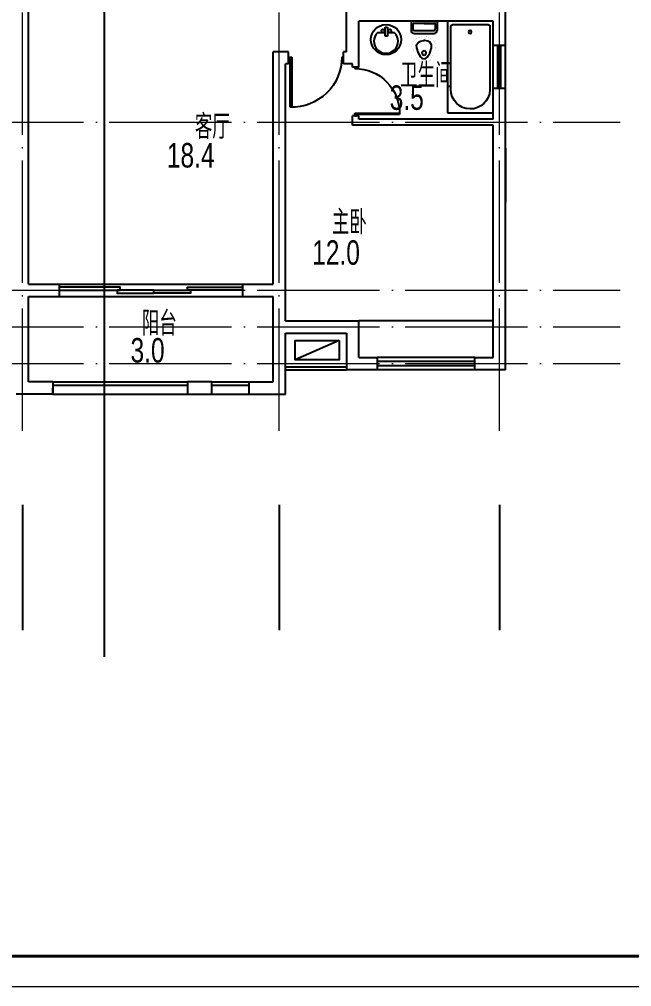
# Model space of a CAD drawing. Extents: x 1332633 to 1595679, y 264824 to 640777.
# Drawn here: x 1383282 to 1393294, y 611077 to 626896 of the extents above; entities that cross this region are included whole.
import ezdxf
from ezdxf.enums import TextEntityAlignment as Align

# ---------------------------------------------------------------- set-up
doc = ezdxf.new("R2010")
doc.units = 0
doc.header["$LTSCALE"] = 1000
doc.header["$MEASUREMENT"] = 0
doc.linetypes.add('DOTE', pattern=[2.42, 2, -0.2, 0.02, -0.2])
doc.layers.get('0').update_dxf_attribs({"linetype": 'CONTINUOUS'})
doc.layers.add('_公共_图框', color=4, linetype='CONTINUOUS', lineweight=5)
doc.layers.add('DOTE', color=1, linetype='DOTE', lineweight=13)
for name, color, linetype in [('A-Balcony(建筑阳台)', 32, 'CONTINUOUS'), ('A-Fur1(建筑厨卫洁具)', 136, 'CONTINUOUS'), ('A-Ground(室外构件)', 31, 'CONTINUOUS'), ('A-Hz1(房间名称)', 4, 'CONTINUOUS'), ('A-Hz3(房间面积)', 2, 'CONTINUOUS'), ('A-Wall(建筑墙)', 255, 'CONTINUOUS'), ('A-WALL_建筑墙_', 255, 'CONTINUOUS'), ('A-WINDOW(建筑门窗)', 4, 'CONTINUOUS'), ('AXIS', 3, 'CONTINUOUS'), ('DIM_SYMB', 3, 'CONTINUOUS')]:
    doc.layers.add(name, color=color, linetype=linetype)
doc.styles.add('DIM_FONT', font='txt', dxfattribs={"width": 0.8})
doc.styles.get("Standard").update_dxf_attribs({"font": 'GBENOR', "bigfont": 'GBCBIG'})
doc.styles.add('SUNYAT1', font='3yromans.shx', dxfattribs={"width": 0.75, "bigfont": '3yhztxt.shx'})
doc.styles.add('图框文字', font='SIMKAI.TTF')

# ---------------------------------------------------------------- blocks, each defined once
blk = doc.blocks.new('vvxv')
at = {"layer": '_公共_图框'}
blk.add_lwpolyline([(-63000, 0), (0, 0), (0, 29700), (-63000, 29700)], close=True, dxfattribs=at)
at = {"layer": '_公共_图框', "const_width": 50}
blk.add_lwpolyline([(-61750, 500), (-500, 500), (-500, 29200), (-61750, 29200)], close=True, dxfattribs=at)
at = {"layer": '_公共_图框', "style": '图框文字'}
for tag, height, p in [('建设单位', 250, (-2500, 19150)), ('合作单位', 250, (-2527, 16842)), ('项目名称', 250, (-2500, 15150)), ('项目编号', 250, (-2500, 13150)), ('建筑', 175, (-1300, 2800)), ('方案深化', 175, (-1300, 2450)), ('1:100', 175, (-1300, 2100)), ('20090705', 175, (-1300, 1750)), ('图号', 175, (-1300, 1225))]:
    blk.add_attdef(tag, text='', height=height, dxfattribs=at).set_placement(p, align=Align.MIDDLE_CENTER)
blk = doc.blocks.new('DOOR_B01')
for p, q in [((-0.47, 0.895), (-0.47, -0.015)), ((-0.44, -0.015), (-0.44, 0.895)), ((-0.5, 0.015), (-0.47, 0.015)), ((-0.5, -0.015), (-0.5, 0.015)), ((0.47, 0.015), (0.5, 0.015)), ((0.5, 0.015), (0.5, -0.015)), ((-0.5, -0.015), (-0.44, -0.015)), ((0.5, -0.015), (0.47, -0.015))]:
    blk.add_line(p, q)
blk.add_arc((-0.44, -0.015), 0.91, 0, 91.8892)
blk = doc.blocks.new('M_E7')
for p, q in [((-201, 62), (-201, -265)), ((-10, 112), (-151, 112)), ((-150, 61), (-150, -264)), ((-41, 81), (-130, 81)), ((-36, -102), (-36, 76)), ((0, -102), (0, 102)), ((-36, -102), (-36, -279)), ((0, -102), (0, -305)), ((-10, -315), (-151, -315)), ((-41, -284), (-130, -284))]:
    blk.add_line(p, q)
at = {"const_width": 1}
for points in [[(-651, -24), (-637, -1), (-550, 51), (-451, 83), (-371, 88), (-294, 37), (-262, -18), (-252, -84), (-252, -102)], [(-651, -180), (-637, -202), (-550, -254), (-451, -287), (-371, -292), (-294, -240), (-262, -186), (-252, -119), (-252, -102)]]:
    blk.add_lwpolyline(points, dxfattribs=at)
for points in [[(-597, -59), (-590, -49), (-523, -9), (-438, 19), (-389, 22), (-343, -9), (-325, -40), (-317, -89), (-317, -102)], [(-596, -145), (-590, -154), (-523, -194), (-438, -222), (-389, -225), (-343, -194), (-325, -164), (-317, -114), (-317, -102)]]:
    blk.add_lwpolyline(points)
blk.add_lwpolyline([(-644, -15, 0.39866), (-643, -191, 0.39866)], format="xyb", dxfattribs=at)
for centre, radius, start, end in [((-151, 62), 50, 90, 180), ((-130, 61), 20, 90, 180), ((-41, 76), 5, 0, 90), ((-10, 102), 10, 0, 90), ((-551, -102), 62.6, 137.0381, 223.979), ((-511, -114), 47.8, 77.2641, 164.6652), ((-511, -89), 47.8, 195.3348, 282.7359), ((-541, -103), 54.1, 1.1332, 40.3816), ((-541, -101), 54.1, 319.6184, 358.8668), ((-151, -265), 50, 180, 270), ((-130, -264), 20, 180, 270), ((-41, -279), 5, 270, 0), ((-10, -305), 10, 270, 0)]:
    blk.add_arc(centre, radius, start, end)
at = {"width": 0.8, "flags": 9}
for tag in ['XSIZE', 'YSIZE']:
    blk.add_attdef(tag, (0, 0), '', height=0.5, dxfattribs=at)
blk = doc.blocks.new('M_E33IEP')
for p, q in [((44, -21), (44, 20)), ((44, 20), (194, 20)), ((135, 135), (135, 20)), ((194, 20), (194, -21)), ((194, -21), (44, -21)), ((135, -21), (135, -144))]:
    blk.add_line(p, q)
for centre, radius in [((248, -5), 246), ((106, 56), 26.7), ((105, -55), 26.7)]:
    blk.add_circle(centre, radius)
blk.add_arc((274, -5), 197, 225.2527, 134.7473)
at = {"style": 'DIM_FONT', "width": 0.8, "flags": 9}
for tag in ['XSIZE', 'YSIZE']:
    blk.add_attdef(tag, (0, 0), '', height=0.5, dxfattribs=at)
at = {"width": 0.8, "flags": 9}
for tag in ['XSIZE', 'YSIZE']:
    blk.add_attdef(tag, (2, -251), '', height=150, dxfattribs=at)
blk = doc.blocks.new('浴缸08X15')
at = {"layer": 'A-Fur1(建筑厨卫洁具)'}
for p, q in [((-375, -1500), (-375, 0)), ((-375, 0), (375, 0)), ((375, 0), (375, -1500)), ((-319, -85), (-319, -1125)), ((289, -56), (-289, -55)), ((319, -1113), (319, -86)), ((375, -1500), (-375, -1500))]:
    blk.add_line(p, q, dxfattribs=at)
blk.add_circle((6, -176), 25, dxfattribs=at)
for centre, radius, start, end in [((-289, -85), 30, 89.9714, 179.9956), ((289, -86), 30, 0.0057, 89.9714), ((0, -1117), 319, 181.3982, 0.6999)]:
    blk.add_arc(centre, radius, start, end, dxfattribs=at)
blk = doc.blocks.new('A$C79D20D74')
at = {"layer": 'A-Ground(室外构件)'}
blk.add_line((0, 720), (315, 0), dxfattribs=at)
blk.add_lwpolyline([(0, 720), (315, 720), (315, 0), (0, 0)], close=True, dxfattribs=at)
blk = doc.blocks.new('WIN_03X700X200')
at = {"layer": 'A-WINDOW(建筑门窗)'}
for p, q in [((-0.5, 0.143), (0.5, 0.143)), ((-0.5, 0.036), (0.5, 0.036)), ((-0.5, -0.036), (0.5, -0.036)), ((-0.5, -0.143), (0.5, -0.143))]:
    blk.add_line(p, q, dxfattribs=at)

msp = doc.modelspace()

# ---------------------------------------------------------------- linework, layer by layer
at = {"ltscale": 0.2}
msp.add_line((1391232, 624790), (1391232, 623907), dxfattribs=at)
for p, q in [((1383832, 620866), (1383832, 620766)), ((1383832, 620766), (1383832, 620866))]:
    msp.add_line(p, q)
msp.add_lwpolyline([(1386432, 620966), (1386032, 620966), (1386032, 620766), (1386432, 620766)], close=True)
at = {"layer": 'A-Balcony(建筑阳台)'}
for points in [[(1383832, 620966), (1386032, 620966)], [(1383832, 620916), (1386032, 620916)], [(1386432, 620966), (1387032, 620966)], [(1386432, 620916), (1387032, 620916)], [(1383832, 620766), (1386032, 620766)], [(1386432, 620766), (1387032, 620766)]]:
    msp.add_lwpolyline(points, dxfattribs=at)
at = {"layer": 'A-Ground(室外构件)'}
for p, q in [((1387632, 621216), (1388632, 621216)), ((1387632, 621166), (1388632, 621166))]:
    msp.add_line(p, q, dxfattribs=at)
at = {"layer": 'A-Wall(建筑墙)'}
for p, q in [((1387432, 622566), (1387432, 623116)), ((1383932, 622566), (1383932, 622366)), ((1386932, 622566), (1387432, 622566)), ((1386932, 622566), (1386932, 622366)), ((1383432, 621766), (1383432, 622366)), ((1386932, 622366), (1387432, 622366)), ((1387432, 620966), (1387432, 622366)), ((1383432, 620966), (1383432, 622316)), ((1387632, 621966), (1388332, 621966)), ((1387632, 621966), (1388832, 621966)), ((1388832, 621366), (1388832, 621966)), ((1387632, 621766), (1388632, 621766)), ((1388632, 621766), (1388632, 621166)), ((1389132, 621366), (1389132, 621366)), ((1389132, 621366), (1389132, 621166)), ((1390732, 621166), (1390732, 621366)), ((1390732, 621366), (1391032, 621366)), ((1389132, 621166), (1388632, 621166)), ((1390832, 621166), (1390532, 621166)), ((1391232, 621166), (1390732, 621166)), ((1383832, 620966), (1383832, 620766)), ((1387032, 620966), (1387432, 620966)), ((1387032, 620966), (1387032, 620766)), ((1387032, 620766), (1387632, 620766))]:
    msp.add_line(p, q, dxfattribs=at)
at = {"layer": 'A-WALL_建筑墙_'}
for p, q in [((1383432, 622566), (1383432, 627866)), ((1388632, 626366), (1388632, 627566)), ((1391232, 626466), (1391232, 627066)), ((1388832, 626166), (1388832, 626866)), ((1391032, 626866), (1388832, 626866)), ((1391032, 626466), (1391032, 626866)), ((1391232, 626466), (1391032, 626466)), ((1387432, 622566), (1387432, 626366)), ((1387682, 626366), (1387432, 626366)), ((1387682, 626166), (1387682, 626366)), ((1388632, 626366), (1388582, 626366)), ((1388582, 626166), (1388582, 626366)), ((1387682, 626166), (1387632, 626166)), ((1387632, 621966), (1387632, 626166)), ((1388732, 626166), (1388582, 626166)), ((1388732, 626116), (1388732, 626166)), ((1388832, 626116), (1388832, 626166)), ((1388832, 626116), (1388732, 626116)), ((1391032, 625266), (1391032, 625766)), ((1391232, 625766), (1391032, 625766)), ((1391232, 621166), (1391232, 625766)), ((1388732, 625166), (1388732, 625316)), ((1388832, 625316), (1388732, 625316)), ((1388832, 625266), (1388832, 625316)), ((1391032, 625266), (1388832, 625266)), ((1391032, 625166), (1388732, 625166)), ((1391032, 621366), (1391032, 625166)), ((1383432, 622566), (1383932, 622566)), ((1383432, 622366), (1383932, 622366)), ((1387632, 620766), (1387632, 621766)), ((1388832, 621366), (1389132, 621366)), ((1383832, 620966), (1383432, 620966)), ((1383832, 620766), (1383232, 620766))]:
    msp.add_line(p, q, dxfattribs=at)
at = {"layer": 'A-WINDOW(建筑门窗)'}
for p, q in [((1383932, 622566), (1386932, 622566)), ((1383932, 622366), (1386932, 622366)), ((1391032, 621966), (1388832, 621966)), ((1390732, 621366), (1389132, 621366)), ((1390732, 621299), (1389132, 621299)), ((1390732, 621232), (1389132, 621232)), ((1390732, 621166), (1389132, 621166))]:
    msp.add_line(p, q, dxfattribs=at)
for points in [[(1383932, 622516), (1383932, 622466), (1384932, 622466), (1384932, 622516)], [(1386932, 622516), (1386932, 622466), (1386032, 622466), (1386032, 622516)], [(1384882, 622466), (1384882, 622416), (1385482, 622416), (1385482, 622466)], [(1386082, 622466), (1386082, 622416), (1385482, 622416), (1385482, 622466)]]:
    msp.add_lwpolyline(points, close=True, dxfattribs=at)
at = {"layer": 'AXIS'}
for p, q in [((1383332, 618954), (1383332, 616907)), ((1387532, 618954), (1387532, 616907)), ((1391132, 618954), (1391132, 616907))]:
    msp.add_line(p, q, dxfattribs=at)
at = {"layer": 'DIM_SYMB'}
msp.add_line((1384669, 633559), (1384669, 616472), dxfattribs=at)
at = {"layer": 'DOTE'}
for p, q in [((1383332, 620166), (1383332, 637199)), ((1387532, 620166), (1387532, 637199)), ((1391132, 620166), (1391132, 637199)), ((1346032, 625216), (1393109, 625216)), ((1346032, 622466), (1393109, 622466)), ((1346032, 621866), (1393109, 621866)), ((1346032, 621266), (1393109, 621266))]:
    msp.add_line(p, q, dxfattribs=at)

# ---------------------------------------------------------------- block references
msp.add_blockref('vvxv', (1401833, 611077))
at = {"xscale": -1}
msp.add_blockref('浴缸08X15', (1390657, 626866), dxfattribs=at)
at = {"layer": 'A-Fur1(建筑厨卫洁具)'}
for name, p, rotation in [('M_E33IEP', (1389283, 626813), 270), ('M_E7', (1389799, 626866), 90)]:
    msp.add_blockref(name, p, dxfattribs=dict(at, rotation=rotation))
at = {"layer": 'A-Ground(室外构件)', "rotation": 270}
msp.add_blockref('A$C79D20D74', (1387794, 621644), dxfattribs=at)
at = {"layer": 'A-WINDOW(建筑门窗)', "rotation": 90}
for name, p, xscale, yscale, zscale in [('WIN_03X700X200', (1391132, 626116), 700, 700, 700), ('DOOR_B01', (1388782, 625716), 800, -800, 800)]:
    msp.add_blockref(name, p, dxfattribs=dict(at, xscale=xscale, yscale=yscale, zscale=zscale))
at = {"layer": 'A-WINDOW(建筑门窗)', "xscale": 900, "yscale": -900, "zscale": 900}
msp.add_blockref('DOOR_B01', (1388132, 626266), dxfattribs=at)

# ---------------------------------------------------------------- texts
at = {"layer": 'A-Hz1(房间名称)', "style": 'SUNYAT1', "width": 0.75}
for s, p in [('卫生间', (1389510, 625782)), ('客厅', (1386152, 624941)), ('主卧', (1388393, 623376)), ('阳台', (1385286, 621724))]:
    msp.add_text(s, height=400, dxfattribs=at).set_placement(p)
at = {"layer": 'A-Hz3(房间面积)', "style": 'SUNYAT1', "width": 0.75}
for s, p in [('3.5', (1389338, 625416)), ('18.4', (1385694, 624473)), ('12.0', (1388070, 622883)), ('3.0', (1385100, 621284))]:
    msp.add_text(s, height=400, dxfattribs=at).set_placement(p)

doc.saveas('drawing.dxf')
